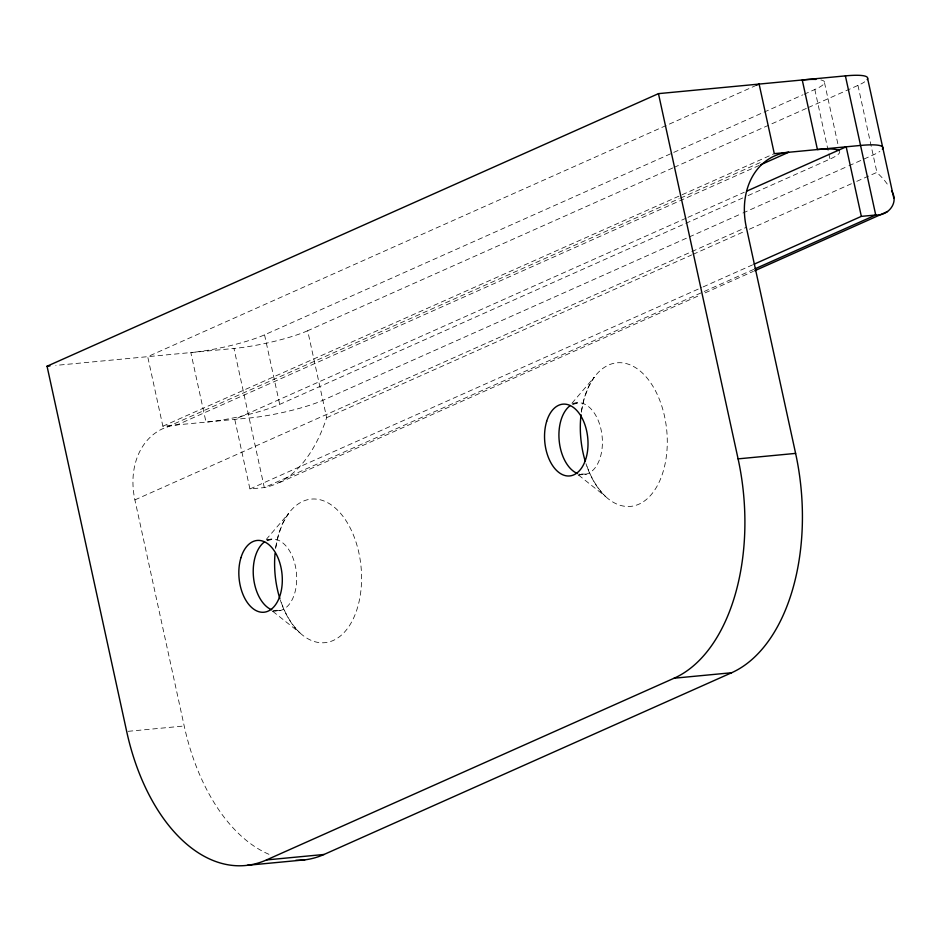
<?xml version="1.0" encoding="UTF-8"?>
<svg xmlns="http://www.w3.org/2000/svg" width="941" height="941" viewBox="0 0 941 941"><rect width="100%" height="100%" fill="white"/><g stroke="black" fill="none" stroke-linecap="round" stroke-linejoin="round"><path stroke-width="0.71" stroke-dasharray="4.71 3.53" d="M275.772 547.344L278.548 534.547L282.829 523.137L288.475 513.563L266.244 539.452M581.479 411.052L584.255 398.243L588.537 386.845L594.183 377.27L571.422 403.854M672.744 167.98L307.683 330.738L326.645 417.686C316.988 447.445 297.274 480.91 264.315 487.591L249.93 488.967L234.768 419.392L686.624 217.947M756.435 85.278L147.702 356.663L162.875 426.226L249.142 418.027A54.084 8.551 -12.3 0 0 322.857 400.301L687.906 237.544M742.755 197.963L279.712 404.395A54.084 8.551 -12.3 0 1 206.008 422.133L190.835 352.569A54.084 8.551 -12.3 0 0 264.55 334.831L802.744 94.888M804.085 94.288L814.824 89.501A54.084 8.551 -12.3 0 0 820.881 79.95M674.085 167.38L806.955 108.144M808.295 107.545L857.957 85.408A54.084 8.551 -12.3 0 0 864.708 81.808M162.875 426.226L774.29 153.642M167.039 427.014L679.237 198.669M680.578 198.069L762.363 161.605M759.164 165.428L177.249 424.861A72.104 56.636 66 0 0 134.904 499.894L184.201 725.982A180.272 107.862 84.6 0 0 270.538 854.969M687.965 217.347L744.284 192.246M748.119 195.575L829.986 159.076A54.084 8.551 -12.3 0 0 839.607 151.395M689.259 236.944L741.602 213.607M742.943 213.007L847.629 166.345M848.97 165.745L873.13 154.971A54.084 8.551 -12.3 0 0 879.87 151.383M134.904 499.894L746.319 227.31M326.645 417.686L691.706 254.94M693.047 254.341L744.049 231.604M749.412 229.204L851.417 183.73M856.78 181.342L876.918 172.368L883.834 179.46L889.327 186.836M249.93 488.967L701.786 287.511M703.127 286.911L752.741 264.797M753.717 269.408L264.315 487.591L233.98 348.464L55.766 365.402M279.465 482.639L699.739 295.274M705.103 292.874L753.388 271.349M572.516 404.536L578.95 402.748L570.74 403.477M266.809 540.828L273.243 539.04L263.668 539.887M578.186 475.04L586.337 474.158L579.691 473.923M272.478 611.332L280.63 610.45L273.984 610.215M128.117 731.322L184.201 725.982M578.609 475.111L605.698 496.625C596.406 487.45 589.889 475.758 586.031 463.337M272.855 611.403L299.991 632.928C290.698 623.742 284.182 612.05 280.324 599.629M857.957 85.408L876.918 172.368M824.516 82.714L838.172 145.326M814.824 89.501L829.986 159.076M264.55 334.831L279.712 404.395M307.683 330.738A54.084 8.551 -12.3 0 1 233.98 348.464M573.081 403.901A36.052 21.572 84.6 0 1 602.193 437.2A36.052 21.572 84.6 0 1 579.091 474.099M581.303 412.264A72.104 43.145 84.6 0 1 644.444 375.059A72.104 43.145 84.6 0 1 654.889 489.779A72.104 43.145 84.6 0 1 585.984 463.654M267.373 540.205A36.052 21.572 84.6 0 1 296.486 573.492A36.052 21.572 84.6 0 1 273.384 610.391M275.595 548.556A72.104 43.145 84.6 0 1 338.736 511.351A72.104 43.145 84.6 0 1 349.182 626.071A72.104 43.145 84.6 0 1 280.277 599.946"/><path stroke-width="1.41" d="M754.082 264.198L861.344 216.371L875.73 215.007C888.457 215.901 899.231 202.515 891.55 190.929M760.504 164.828L788.664 152.277A72.104 56.636 66 0 0 746.319 227.31L795.615 453.397A180.272 107.862 84.6 0 1 731.628 672.744L324.022 854.475L266.503 859.933A180.272 107.862 84.6 0 1 126.682 731.451L47.05 366.225L658.465 93.641L845.394 75.88A54.084 8.551 -12.3 0 1 867.179 79.609M756.435 85.278L759.116 84.078L774.29 153.642L860.556 145.443A54.084 8.551 -12.3 0 1 882.352 149.172M746.954 191.047L846.182 146.808L861.344 216.371M755.058 268.808L875.73 215.007L845.394 75.88M754.729 270.749L887.528 211.549M266.503 859.933L674.109 678.214L731.628 672.744M47.05 366.225L49.955 365.955M674.109 678.214A180.272 107.862 84.6 0 0 738.097 458.867L795.615 453.397M247.33 865.297L304.849 859.839M893.762 197.951L867.649 78.621M658.465 93.641L738.097 458.867M815.988 79.42A54.084 8.551 -12.3 0 0 802.25 79.973L817.423 149.548A54.084 8.551 -12.3 0 1 838.972 150.631M324.022 854.475A180.272 107.862 84.6 0 1 295.815 860.297M577.551 473.57A36.052 21.572 84.6 0 1 559.26 441.458A36.052 21.572 84.6 0 1 570.258 405.547M585.243 461.29A72.104 43.145 84.6 0 1 581.009 414.722M271.843 609.862A36.052 21.572 84.6 0 1 253.552 577.75A36.052 21.572 84.6 0 1 264.55 541.851M279.9 598.77A72.104 43.145 84.6 0 1 275.043 553.496M546.662 421.368A36.052 21.572 84.6 0 0 567.964 475.993A36.052 21.572 84.6 0 0 584.22 422.815A36.052 21.572 84.6 0 0 546.662 421.368M240.955 557.66A36.052 21.572 84.6 0 0 262.257 612.285A36.052 21.572 84.6 0 0 278.512 559.107A36.052 21.572 84.6 0 0 240.955 557.66"/></g></svg>
